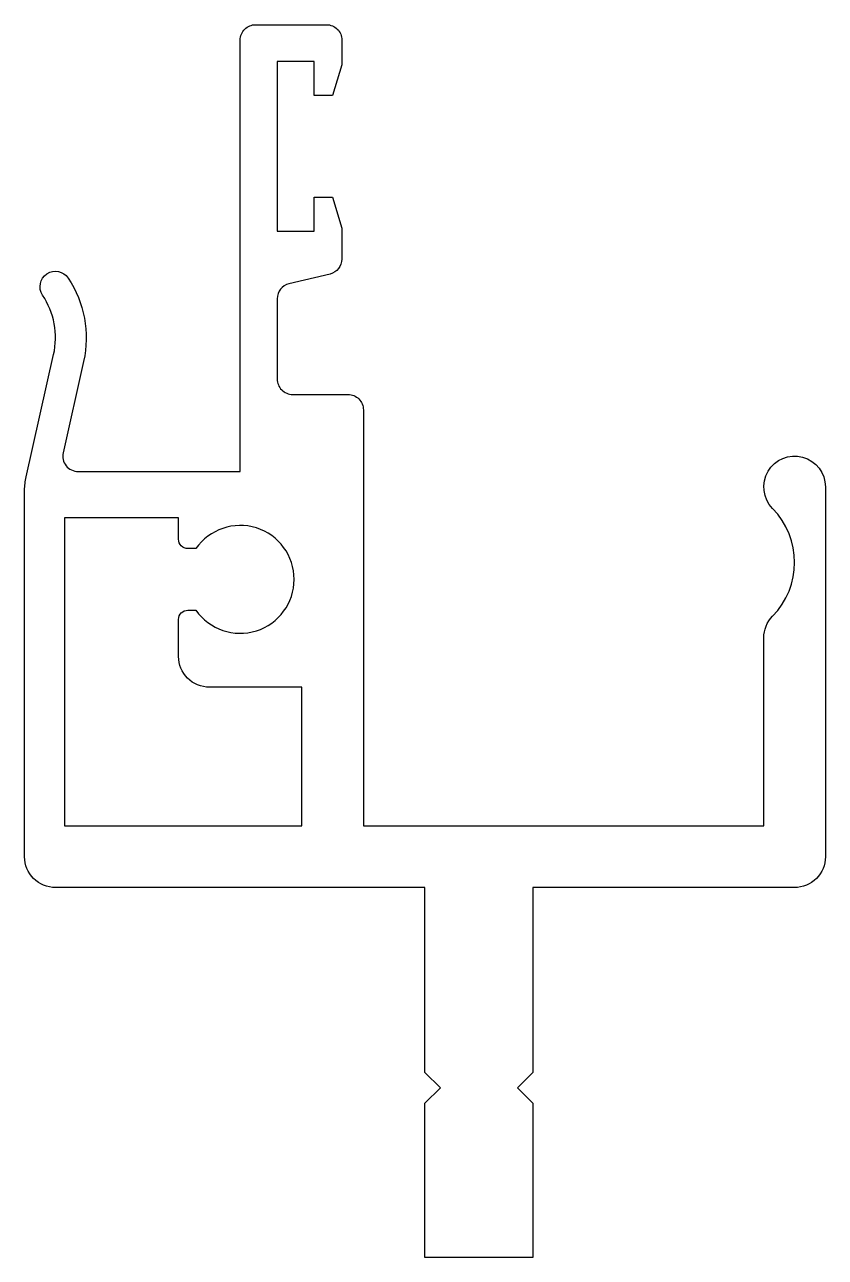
# Model space of a CAD drawing. Extents: x 386 to 412, y -69 to -29.
import ezdxf

# ---------------------------------------------------------------- set-up
doc = ezdxf.new("R2010")
doc.units = 0
doc.layers.get('0').update_dxf_attribs({"linetype": 'CONTINUOUS'})

msp = doc.modelspace()

# ---------------------------------------------------------------- linework, layer by layer
for points in [[(387.213, -42.849, 0.48049), (387.701, -43.459), (392.964, -43.459), (392.964, -29.459, -0.414214), (393.464, -28.959), (395.764, -28.959, -0.414214), (396.264, -29.459), (396.261, -30.259), (395.961, -31.259), (395.361, -31.259), (395.364, -30.159), (394.164, -30.159), (394.164, -35.659), (395.364, -35.659), (395.364, -34.559), (395.964, -34.559), (396.264, -35.559), (396.264, -36.564, -0.347295), (395.88, -37.05), (394.548, -37.367, 0.347295), (394.164, -37.853), (394.164, -40.459, 0.414214), (394.664, -40.959), (396.464, -40.959, -0.414214), (396.964, -41.459), (396.964, -54.959), (409.964, -54.959), (409.964, -48.858, -0.196262), (410.25, -48.158, 0.408248), (410.25, -44.658, -1.488372), (411.964, -43.959), (411.964, -55.959, -0.414214), (410.964, -56.959), (402.464, -56.959), (402.464, -62.959), (401.964, -63.459), (402.464, -63.959), (402.464, -68.959), (398.964, -68.959), (398.964, -63.959), (399.464, -63.459), (398.964, -62.959), (398.964, -56.959), (386.964, -56.959, -0.414214), (385.964, -55.959), (385.964, -44.069, -0.055275), (386.013, -43.631), (386.904, -39.665, 0.204418), (386.548, -37.735, -1), (387.381, -37.182, -0.204418), (387.879, -39.884)], [(394.964, -50.459), (391.964, -50.459, -0.414214), (390.964, -49.459), (390.964, -48.259, -0.414214), (391.264, -47.959), (391.528, -47.959, 3.186141), (391.528, -45.959), (391.264, -45.959, -0.414214), (390.964, -45.659), (390.964, -44.959), (387.264, -44.959), (387.264, -54.959), (394.964, -54.959)]]:
    msp.add_lwpolyline(points, format="xyb", close=True)

doc.saveas('drawing.dxf')
